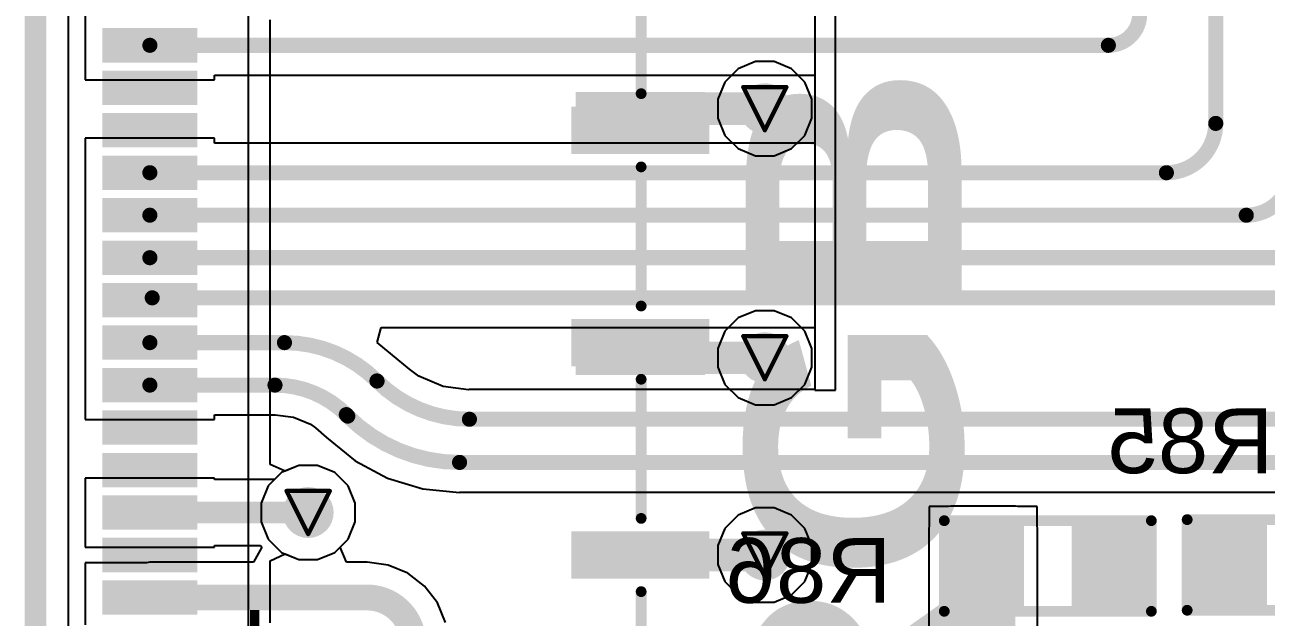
# Model space of a CAD drawing. Header units: inches. Extents: x 0 to 211, y 0 to 201.
# Drawn here: x -0.005 to 0.57, y 2.028 to 2.303 of the extents above; entities that cross this region are included whole.
import ezdxf

# ---------------------------------------------------------------- set-up
doc = ezdxf.new("R2010")
doc.units = ezdxf.units.IN
doc.header["$MEASUREMENT"] = 0
for name, color, linetype in [('Board Outline', 216, 'Continuous'), ('Bottom Layer', 5, 'Continuous'), ('Bottom Overlay', 54, 'Continuous'), ('Bottom Paste', 16, 'Continuous'), ('Bottom Solder', 6, 'Continuous'), ('Drill Drawing', 1, 'Continuous'), ('Layer 1', 16, 'Continuous'), ('Layer 2', 76, 'Continuous'), ('Top Layer', 1, 'Continuous'), ('Top Overlay', 2, 'Continuous'), ('Top Paste', 8, 'Continuous'), ('Top Solder', 216, 'Continuous'), ('Via Holes', 16, 'Continuous')]:
    doc.layers.add(name, color=color, linetype=linetype)
doc.styles.add('Arial', font='', dxfattribs={"height": 0.2})
doc.styles.add('Arial Black_Bold', font='', dxfattribs={"height": 0.2})
doc.styles.get('Arial').set_extended_font_data('Arial')
doc.styles.get('Arial Black_Bold').set_extended_font_data('Arial Black', bold=True)

# ---------------------------------------------------------------- blocks, each defined once
blk = doc.blocks.new('FH41_40S_0_5SH_05__32')
at = {"layer": 'Top Layer'}
for points in [[(-0.37017, 0.13368), (-0.35818, 0.13368), (-0.35818, 0.09368), (-0.37017, 0.09368)], [(-0.35048, 0.13368), (-0.33848, 0.13368), (-0.33848, 0.09368), (-0.35048, 0.09368)], [(-0.33081, 0.13368), (-0.31881, 0.13368), (-0.31881, 0.09368), (-0.33081, 0.09368)], [(-0.31113, 0.13368), (-0.29913, 0.13368), (-0.29913, 0.09368), (-0.31113, 0.09368)], [(-0.29143, 0.13368), (-0.27943, 0.13368), (-0.27943, 0.09368), (-0.29143, 0.09368)], [(-0.27175, 0.13368), (-0.25975, 0.13368), (-0.25975, 0.09368), (-0.27175, 0.09368)], [(-0.25206, 0.13368), (-0.24007, 0.13368), (-0.24007, 0.09368), (-0.25206, 0.09368)], [(-0.23237, 0.13368), (-0.22037, 0.13368), (-0.22037, 0.09368), (-0.23237, 0.09368)], [(-0.21269, 0.13368), (-0.20069, 0.13368), (-0.20069, 0.09368), (-0.21269, 0.09368)], [(-0.19301, 0.13368), (-0.181, 0.13368), (-0.181, 0.09368), (-0.19301, 0.09368)], [(-0.17332, 0.13368), (-0.16132, 0.13368), (-0.16132, 0.09368), (-0.17332, 0.09368)], [(-0.15363, 0.13368), (-0.14164, 0.13368), (-0.14164, 0.09368), (-0.15363, 0.09368)], [(-0.13395, 0.13368), (-0.12195, 0.13368), (-0.12195, 0.09368), (-0.13395, 0.09368)], [(-0.11427, 0.13368), (-0.10226, 0.13368), (-0.10226, 0.09368), (-0.11427, 0.09368)], [(-0.35348, -0.08368), (-0.33548, -0.08368), (-0.33548, -0.14368), (-0.35348, -0.14368)], [(-0.25506, -0.08368), (-0.23706, -0.08368), (-0.23706, -0.14368), (-0.25506, -0.14368)], [(-0.15663, -0.08368), (-0.13864, -0.08368), (-0.13864, -0.14368), (-0.15663, -0.14368)]]:
    blk.add_hatch(color=1, dxfattribs=at).paths.add_polyline_path(points)
at = {"layer": 'Top Paste'}
for points in [[(-0.37017, 0.13368), (-0.35818, 0.13368), (-0.35818, 0.09368), (-0.37017, 0.09368)], [(-0.35048, 0.13368), (-0.33848, 0.13368), (-0.33848, 0.09368), (-0.35048, 0.09368)], [(-0.33081, 0.13368), (-0.31881, 0.13368), (-0.31881, 0.09368), (-0.33081, 0.09368)], [(-0.31113, 0.13368), (-0.29913, 0.13368), (-0.29913, 0.09368), (-0.31113, 0.09368)], [(-0.29143, 0.13368), (-0.27943, 0.13368), (-0.27943, 0.09368), (-0.29143, 0.09368)], [(-0.27175, 0.13368), (-0.25975, 0.13368), (-0.25975, 0.09368), (-0.27175, 0.09368)], [(-0.25206, 0.13368), (-0.24007, 0.13368), (-0.24007, 0.09368), (-0.25206, 0.09368)], [(-0.23237, 0.13368), (-0.22037, 0.13368), (-0.22037, 0.09368), (-0.23237, 0.09368)], [(-0.21269, 0.13368), (-0.20069, 0.13368), (-0.20069, 0.09368), (-0.21269, 0.09368)], [(-0.19301, 0.13368), (-0.181, 0.13368), (-0.181, 0.09368), (-0.19301, 0.09368)], [(-0.17332, 0.13368), (-0.16132, 0.13368), (-0.16132, 0.09368), (-0.17332, 0.09368)], [(-0.15363, 0.13368), (-0.14164, 0.13368), (-0.14164, 0.09368), (-0.15363, 0.09368)], [(-0.13395, 0.13368), (-0.12195, 0.13368), (-0.12195, 0.09368), (-0.13395, 0.09368)], [(-0.11427, 0.13368), (-0.10226, 0.13368), (-0.10226, 0.09368), (-0.11427, 0.09368)], [(-0.35348, -0.08368), (-0.33548, -0.08368), (-0.33548, -0.14368), (-0.35348, -0.14368)], [(-0.25506, -0.08368), (-0.23706, -0.08368), (-0.23706, -0.14368), (-0.25506, -0.14368)], [(-0.15663, -0.08368), (-0.13864, -0.08368), (-0.13864, -0.14368), (-0.15663, -0.14368)]]:
    blk.add_hatch(color=8, dxfattribs=at).paths.add_polyline_path(points)
at = {"layer": 'Top Solder'}
for points in [[(-0.37214, 0.13565), (-0.35621, 0.13565), (-0.35621, 0.09171), (-0.37214, 0.09171)], [(-0.35245, 0.13565), (-0.33652, 0.13565), (-0.33652, 0.09171), (-0.35245, 0.09171)], [(-0.33277, 0.13565), (-0.31684, 0.13565), (-0.31684, 0.09171), (-0.33277, 0.09171)], [(-0.31309, 0.13565), (-0.29716, 0.13565), (-0.29716, 0.09171), (-0.31309, 0.09171)], [(-0.2934, 0.13565), (-0.27747, 0.13565), (-0.27747, 0.09171), (-0.2934, 0.09171)], [(-0.27371, 0.13565), (-0.25778, 0.13565), (-0.25778, 0.09171), (-0.27371, 0.09171)], [(-0.25403, 0.13565), (-0.2381, 0.13565), (-0.2381, 0.09171), (-0.25403, 0.09171)], [(-0.23434, 0.13565), (-0.21841, 0.13565), (-0.21841, 0.09171), (-0.23434, 0.09171)], [(-0.21466, 0.13565), (-0.19873, 0.13565), (-0.19873, 0.09171), (-0.21466, 0.09171)], [(-0.19497, 0.13565), (-0.17904, 0.13565), (-0.17904, 0.09171), (-0.19497, 0.09171)], [(-0.17529, 0.13565), (-0.15936, 0.13565), (-0.15936, 0.09171), (-0.17529, 0.09171)], [(-0.1556, 0.13565), (-0.13967, 0.13565), (-0.13967, 0.09171), (-0.1556, 0.09171)], [(-0.13592, 0.13565), (-0.11999, 0.13565), (-0.11999, 0.09171), (-0.13592, 0.09171)], [(-0.11623, 0.13565), (-0.1003, 0.13565), (-0.1003, 0.09171), (-0.11623, 0.09171)], [(-0.35545, -0.08171), (-0.33352, -0.08171), (-0.33352, -0.14565), (-0.35545, -0.14565)], [(-0.25703, -0.08171), (-0.2351, -0.08171), (-0.2351, -0.14565), (-0.25703, -0.14565)], [(-0.1586, -0.08171), (-0.13667, -0.08171), (-0.13667, -0.14565), (-0.1586, -0.14565)]]:
    blk.add_hatch(color=216, dxfattribs=at).paths.add_polyline_path(points)
at = {"layer": 'Top Overlay'}
for points in [[(-0.4161, -0.11403, 0.005, 0.005, 0), (-0.36146, -0.11403, 0.005, 0.005, 0)], [(-0.32752, -0.11403, 0.005, 0.005, 0), (-0.26303, -0.11403, 0.005, 0.005, 0)], [(-0.22909, -0.11403, 0.005, 0.005, 0), (-0.16461, -0.11403, 0.005, 0.005, 0)], [(-0.13067, -0.11403, 0.005, 0.005, 0), (-0.06618, -0.11403, 0.005, 0.005, 0)]]:
    blk.add_lwpolyline(points, format="xyseb", dxfattribs=at)
for points in [[(-0.36271, -0.11403, 0.0025, 0.0025, 1), (-0.36021, -0.11403, 0.0025, 0.0025, 1)], [(-0.32877, -0.11403, 0.0025, 0.0025, 1), (-0.32627, -0.11403, 0.0025, 0.0025, 1)], [(-0.26428, -0.11403, 0.0025, 0.0025, 1), (-0.26178, -0.11403, 0.0025, 0.0025, 1)], [(-0.23034, -0.11403, 0.0025, 0.0025, 1), (-0.22784, -0.11403, 0.0025, 0.0025, 1)], [(-0.16586, -0.11403, 0.0025, 0.0025, 1), (-0.16336, -0.11403, 0.0025, 0.0025, 1)], [(-0.13192, -0.11403, 0.0025, 0.0025, 1), (-0.12942, -0.11403, 0.0025, 0.0025, 1)]]:
    blk.add_lwpolyline(points, format="xyseb", close=True, dxfattribs=at)
at = {"layer": 'Top Overlay', "style": 'Arial'}
blk.add_text('1', height=0.03937, dxfattribs=at).set_placement((-0.39785, 0.063))
blk = doc.blocks.new('R___0603_B_109')
at = {"layer": 'Bottom Layer'}
for points in [[(-0.045, -0.0175), (-0.045, 0.0175), (-0.015, 0.0175), (-0.015, -0.0175)], [(0.015, -0.0175), (0.015, 0.0175), (0.045, 0.0175), (0.045, -0.0175)]]:
    blk.add_hatch(color=5, dxfattribs=at).paths.add_polyline_path(points)
at = {"layer": 'Bottom Paste'}
for points in [[(-0.045, -0.0175), (-0.045, 0.0175), (-0.015, 0.0175), (-0.015, -0.0175)], [(0.015, -0.0175), (0.015, 0.0175), (0.045, 0.0175), (0.045, -0.0175)]]:
    blk.add_hatch(color=16, dxfattribs=at).paths.add_polyline_path(points)
at = {"layer": 'Bottom Solder'}
for points in [[(-0.049, -0.0215), (-0.049, 0.0215), (-0.011, 0.0215), (-0.011, -0.0215)], [(0.011, -0.0215), (0.011, 0.0215), (0.049, 0.0215), (0.049, -0.0215)]]:
    blk.add_hatch(color=6, dxfattribs=at).paths.add_polyline_path(points)
at = {"layer": 'Bottom Overlay'}
for points in [[(0.048, 0.021, 0.005, 0.005, 0), (-0.048, 0.021, 0.005, 0.005, 0)], [(-0.048, 0.021, 0.005, 0.005, 0), (-0.048, -0.021, 0.005, 0.005, 0)], [(0.048, 0.021, 0.005, 0.005, 0), (0.048, -0.021, 0.005, 0.005, 0)], [(0.048, -0.021, 0.005, 0.005, 0), (-0.048, -0.021, 0.005, 0.005, 0)]]:
    blk.add_lwpolyline(points, format="xyseb", dxfattribs=at)
for points in [[(-0.04925, 0.021, 0.0025, 0.0025, 1), (-0.04675, 0.021, 0.0025, 0.0025, 1)], [(-0.04925, 0.021, 0.0025, 0.0025, 1), (-0.04675, 0.021, 0.0025, 0.0025, 1)], [(0.04675, 0.021, 0.0025, 0.0025, 1), (0.04925, 0.021, 0.0025, 0.0025, 1)], [(0.04675, 0.021, 0.0025, 0.0025, 1), (0.04925, 0.021, 0.0025, 0.0025, 1)], [(-0.04925, -0.021, 0.0025, 0.0025, 1), (-0.04675, -0.021, 0.0025, 0.0025, 1)], [(-0.04925, -0.021, 0.0025, 0.0025, 1), (-0.04675, -0.021, 0.0025, 0.0025, 1)], [(0.04675, -0.021, 0.0025, 0.0025, 1), (0.04925, -0.021, 0.0025, 0.0025, 1)], [(0.04675, -0.021, 0.0025, 0.0025, 1), (0.04925, -0.021, 0.0025, 0.0025, 1)]]:
    blk.add_lwpolyline(points, format="xyseb", close=True, dxfattribs=at)
blk = doc.blocks.new('R___0603_B_110')
at = {"layer": 'Bottom Layer'}
for points in [[(-0.045, -0.0175), (-0.045, 0.0175), (-0.015, 0.0175), (-0.015, -0.0175)], [(0.015, -0.0175), (0.015, 0.0175), (0.045, 0.0175), (0.045, -0.0175)]]:
    blk.add_hatch(color=5, dxfattribs=at).paths.add_polyline_path(points)
at = {"layer": 'Bottom Paste'}
for points in [[(-0.045, -0.0175), (-0.045, 0.0175), (-0.015, 0.0175), (-0.015, -0.0175)], [(0.015, -0.0175), (0.015, 0.0175), (0.045, 0.0175), (0.045, -0.0175)]]:
    blk.add_hatch(color=16, dxfattribs=at).paths.add_polyline_path(points)
at = {"layer": 'Bottom Solder'}
for points in [[(-0.049, -0.0215), (-0.049, 0.0215), (-0.011, 0.0215), (-0.011, -0.0215)], [(0.011, -0.0215), (0.011, 0.0215), (0.049, 0.0215), (0.049, -0.0215)]]:
    blk.add_hatch(color=6, dxfattribs=at).paths.add_polyline_path(points)
at = {"layer": 'Bottom Overlay'}
for points in [[(-0.048, -0.021, 0.005, 0.005, 0), (-0.048, 0.021, 0.005, 0.005, 0)], [(-0.048, 0.021, 0.005, 0.005, 0), (0.048, 0.021, 0.005, 0.005, 0)], [(0.048, -0.021, 0.005, 0.005, 0), (0.048, 0.021, 0.005, 0.005, 0)], [(-0.048, -0.021, 0.005, 0.005, 0), (0.048, -0.021, 0.005, 0.005, 0)]]:
    blk.add_lwpolyline(points, format="xyseb", dxfattribs=at)
for points in [[(-0.04925, 0.021, 0.0025, 0.0025, 1), (-0.04675, 0.021, 0.0025, 0.0025, 1)], [(-0.04925, 0.021, 0.0025, 0.0025, 1), (-0.04675, 0.021, 0.0025, 0.0025, 1)], [(0.04675, 0.021, 0.0025, 0.0025, 1), (0.04925, 0.021, 0.0025, 0.0025, 1)], [(0.04675, 0.021, 0.0025, 0.0025, 1), (0.04925, 0.021, 0.0025, 0.0025, 1)], [(-0.04925, -0.021, 0.0025, 0.0025, 1), (-0.04675, -0.021, 0.0025, 0.0025, 1)], [(-0.04925, -0.021, 0.0025, 0.0025, 1), (-0.04675, -0.021, 0.0025, 0.0025, 1)], [(0.04675, -0.021, 0.0025, 0.0025, 1), (0.04925, -0.021, 0.0025, 0.0025, 1)], [(0.04675, -0.021, 0.0025, 0.0025, 1), (0.04925, -0.021, 0.0025, 0.0025, 1)]]:
    blk.add_lwpolyline(points, format="xyseb", close=True, dxfattribs=at)

msp = doc.modelspace()

# ---------------------------------------------------------------- hatches: boundary and pattern name
at = {"layer": 'Bottom Layer'}
h = msp.add_hatch(color=5, dxfattribs=at)
edge = h.paths.add_edge_path()
edge.add_arc((0.33799, 2.26394), 0.01181, 0, 360)
h = msp.add_hatch(color=5, dxfattribs=at)
edge = h.paths.add_edge_path()
edge.add_arc((0.33799, 2.14851), 0.01181, 0, 360)
h = msp.add_hatch(color=5, dxfattribs=at)
edge = h.paths.add_edge_path()
edge.add_arc((0.12633, 2.07677), 0.01181, 0, 360)
h = msp.add_hatch(color=5, dxfattribs=at)
edge = h.paths.add_edge_path()
edge.add_arc((0.33799, 2.05709), 0.01181, 0, 360)
msp.add_hatch(color=5, dxfattribs=at).paths.add_polyline_path([(0.45414, 1.97875), (0.45414, 2.06949), (0.42414, 2.06949), (0.42414, 1.97875)])
at = {"layer": 'Layer 1'}
h = msp.add_hatch(color=16, dxfattribs=at)
edge = h.paths.add_edge_path()
edge.add_arc((0.33799, 2.26394), 0.01181, 0, 360)
h = msp.add_hatch(color=16, dxfattribs=at)
edge = h.paths.add_edge_path()
edge.add_arc((0.33799, 2.14851), 0.01181, 0, 360)
h = msp.add_hatch(color=16, dxfattribs=at)
edge = h.paths.add_edge_path()
edge.add_arc((0.12633, 2.07677), 0.01181, 0, 360)
h = msp.add_hatch(color=16, dxfattribs=at)
edge = h.paths.add_edge_path()
edge.add_arc((0.33799, 2.05709), 0.01181, 0, 360)
at = {"layer": 'Layer 2'}
h = msp.add_hatch(color=76, dxfattribs=at)
edge = h.paths.add_edge_path()
edge.add_arc((0.33799, 2.26394), 0.01181, 0, 360)
h = msp.add_hatch(color=76, dxfattribs=at)
edge = h.paths.add_edge_path()
edge.add_arc((0.33799, 2.14851), 0.01181, 0, 360)
h = msp.add_hatch(color=76, dxfattribs=at)
edge = h.paths.add_edge_path()
edge.add_arc((0.12633, 2.07677), 0.01181, 0, 360)
h = msp.add_hatch(color=76, dxfattribs=at)
edge = h.paths.add_edge_path()
edge.add_arc((0.33799, 2.05709), 0.01181, 0, 360)
at = {"layer": 'Top Layer'}
h = msp.add_hatch(color=1, dxfattribs=at)
edge = h.paths.add_edge_path()
edge.add_arc((0.33799, 2.26394), 0.01181, 0, 360)
for points in [[(0.25031, 2.24494), (0.31031, 2.24494), (0.31031, 2.2716), (0.25031, 2.2716)], [(0.25031, 2.1405), (0.31031, 2.1405), (0.31031, 2.16451), (0.25031, 2.16451)]]:
    msp.add_hatch(color=1, dxfattribs=at).paths.add_polyline_path(points)
h = msp.add_hatch(color=1, dxfattribs=at)
edge = h.paths.add_edge_path()
edge.add_arc((0.33799, 2.14851), 0.01181, 0, 360)
h = msp.add_hatch(color=1, dxfattribs=at)
edge = h.paths.add_edge_path()
edge.add_arc((0.12633, 2.07677), 0.01181, 0, 360)
h = msp.add_hatch(color=1, dxfattribs=at)
edge = h.paths.add_edge_path()
edge.add_arc((0.33799, 2.05709), 0.01181, 0, 360)
at = {"layer": 'Via Holes'}
h = msp.add_hatch(color=7, dxfattribs=at)
edge = h.paths.add_edge_path()
edge.add_arc((0.33799, 2.26394), 0.00591, 0, 360)
h = msp.add_hatch(color=7, dxfattribs=at)
edge = h.paths.add_edge_path()
edge.add_arc((0.33799, 2.14851), 0.00591, 0, 360)
h = msp.add_hatch(color=7, dxfattribs=at)
edge = h.paths.add_edge_path()
edge.add_arc((0.12633, 2.07677), 0.00591, 0, 360)
h = msp.add_hatch(color=7, dxfattribs=at)
edge = h.paths.add_edge_path()
edge.add_arc((0.33799, 2.05709), 0.00591, 0, 360)

# ---------------------------------------------------------------- linework, layer by layer
at = {"layer": 'Board Outline'}
msp.add_lwpolyline([(0, 0, 0.01, 0.01, 0), (0, 4.72441, 0.01, 0.01, 0)], format="xyseb", dxfattribs=at)
at = {"layer": 'Bottom Layer'}
for p, q in [((0.01529, 1.712), (0.01529, 2.92)), ((0.09846, 2.31786), (0.09846, 1.86154)), ((0.10865, 2.09908), (0.10865, 2.30508)), ((0.11565, 2.09595), (0.10865, 2.09908)), ((0.122, 2.09858), (0.11565, 2.09595)), ((0.13067, 2.09858), (0.122, 2.09858)), ((0.13869, 2.09526), (0.13067, 2.09858)), ((0.14483, 2.08912), (0.13869, 2.09526)), ((0.14815, 2.08111), (0.14483, 2.08912)), ((0.14815, 2.07243), (0.14815, 2.08111)), ((0.42316, 2.07949), (0.41414, 2.07949)), ((0.41414, 2.07949), (0.41414, 2.07048)), ((0.42414, 2.07969), (0.42316, 2.07949)), ((0.45414, 2.07969), (0.42414, 2.07969)), ((0.45513, 2.07949), (0.45414, 2.07969)), ((0.46414, 2.07949), (0.45513, 2.07949)), ((0.46414, 2.07048), (0.46414, 2.07949)), ((0.14483, 2.06441), (0.14815, 2.07243)), ((0.41414, 2.07048), (0.41395, 2.06949)), ((0.41395, 2.06949), (0.41395, 2.02216)), ((0.46434, 2.06949), (0.46414, 2.07048)), ((0.46434, 1.97875), (0.46434, 2.06949)), ((0.13869, 2.05828), (0.14483, 2.06441)), ((0.10865, 2.05446), (0.11565, 2.05759)), ((0.10865, 2.02561), (0.10865, 2.05446)), ((0.11565, 2.05759), (0.122, 2.05496)), ((0.122, 2.05496), (0.13067, 2.05496)), ((0.13067, 2.05496), (0.13869, 2.05828))]:
    msp.add_line(p, q, dxfattribs=at)
msp.add_lwpolyline([(0.43914, 2.0098, 0.017, 0.017, 0), (0.43914, 2.02412, 0.017, 0.017, 0)], format="xyseb", dxfattribs=at)
msp.add_lwpolyline([(0.43489, 2.02412, 0.0085, 0.0085, 1), (0.44339, 2.02412, 0.0085, 0.0085, 1)], format="xyseb", close=True, dxfattribs=at)
at = {"layer": 'Drill Drawing'}
for points in [[(0.32799, 2.27394, 0.002, 0.002, 0), (0.34799, 2.27394, 0.002, 0.002, 0)], [(0.32799, 2.27394, 0.002, 0.002, 0), (0.33799, 2.25394, 0.002, 0.002, 0)], [(0.33799, 2.25394, 0.002, 0.002, 0), (0.34799, 2.27394, 0.002, 0.002, 0)], [(0.32799, 2.15851, 0.002, 0.002, 0), (0.34799, 2.15851, 0.002, 0.002, 0)], [(0.32799, 2.15851, 0.002, 0.002, 0), (0.33799, 2.13851, 0.002, 0.002, 0)], [(0.33799, 2.13851, 0.002, 0.002, 0), (0.34799, 2.15851, 0.002, 0.002, 0)], [(0.11633, 2.08677, 0.002, 0.002, 0), (0.13633, 2.08677, 0.002, 0.002, 0)], [(0.11633, 2.08677, 0.002, 0.002, 0), (0.12633, 2.06677, 0.002, 0.002, 0)], [(0.12633, 2.06677, 0.002, 0.002, 0), (0.13633, 2.08677, 0.002, 0.002, 0)], [(0.32799, 2.06709, 0.002, 0.002, 0), (0.34799, 2.06709, 0.002, 0.002, 0)], [(0.32799, 2.06709, 0.002, 0.002, 0), (0.33799, 2.04709, 0.002, 0.002, 0)], [(0.33799, 2.04709, 0.002, 0.002, 0), (0.34799, 2.06709, 0.002, 0.002, 0)]]:
    msp.add_lwpolyline(points, format="xyseb", dxfattribs=at)
for points in [[(0.32749, 2.27394, 0.001, 0.001, 1), (0.32849, 2.27394, 0.001, 0.001, 1)], [(0.32749, 2.27394, 0.001, 0.001, 1), (0.32849, 2.27394, 0.001, 0.001, 1)], [(0.34749, 2.27394, 0.001, 0.001, 1), (0.34849, 2.27394, 0.001, 0.001, 1)], [(0.34749, 2.27394, 0.001, 0.001, 1), (0.34849, 2.27394, 0.001, 0.001, 1)], [(0.33749, 2.25394, 0.001, 0.001, 1), (0.33849, 2.25394, 0.001, 0.001, 1)], [(0.33749, 2.25394, 0.001, 0.001, 1), (0.33849, 2.25394, 0.001, 0.001, 1)], [(0.32749, 2.15851, 0.001, 0.001, 1), (0.32849, 2.15851, 0.001, 0.001, 1)], [(0.32749, 2.15851, 0.001, 0.001, 1), (0.32849, 2.15851, 0.001, 0.001, 1)], [(0.34749, 2.15851, 0.001, 0.001, 1), (0.34849, 2.15851, 0.001, 0.001, 1)], [(0.34749, 2.15851, 0.001, 0.001, 1), (0.34849, 2.15851, 0.001, 0.001, 1)], [(0.33749, 2.13851, 0.001, 0.001, 1), (0.33849, 2.13851, 0.001, 0.001, 1)], [(0.33749, 2.13851, 0.001, 0.001, 1), (0.33849, 2.13851, 0.001, 0.001, 1)], [(0.11583, 2.08677, 0.001, 0.001, 1), (0.11683, 2.08677, 0.001, 0.001, 1)], [(0.11583, 2.08677, 0.001, 0.001, 1), (0.11683, 2.08677, 0.001, 0.001, 1)], [(0.13583, 2.08677, 0.001, 0.001, 1), (0.13683, 2.08677, 0.001, 0.001, 1)], [(0.13583, 2.08677, 0.001, 0.001, 1), (0.13683, 2.08677, 0.001, 0.001, 1)], [(0.12583, 2.06677, 0.001, 0.001, 1), (0.12683, 2.06677, 0.001, 0.001, 1)], [(0.12583, 2.06677, 0.001, 0.001, 1), (0.12683, 2.06677, 0.001, 0.001, 1)], [(0.32749, 2.06709, 0.001, 0.001, 1), (0.32849, 2.06709, 0.001, 0.001, 1)], [(0.32749, 2.06709, 0.001, 0.001, 1), (0.32849, 2.06709, 0.001, 0.001, 1)], [(0.34749, 2.06709, 0.001, 0.001, 1), (0.34849, 2.06709, 0.001, 0.001, 1)], [(0.34749, 2.06709, 0.001, 0.001, 1), (0.34849, 2.06709, 0.001, 0.001, 1)], [(0.33749, 2.04709, 0.001, 0.001, 1), (0.33849, 2.04709, 0.001, 0.001, 1)], [(0.33749, 2.04709, 0.001, 0.001, 1), (0.33849, 2.04709, 0.001, 0.001, 1)]]:
    msp.add_lwpolyline(points, format="xyseb", close=True, dxfattribs=at)
at = {"layer": 'Layer 1'}
for p, q in [((0.01529, 0.16319), (0.01529, 4.56122)), ((0.11398, 2.09526), (0.10784, 2.08912)), ((0.122, 2.09858), (0.11398, 2.09526)), ((0.13067, 2.09858), (0.122, 2.09858)), ((0.13869, 2.09526), (0.13067, 2.09858)), ((0.14483, 2.08912), (0.13869, 2.09526)), ((0.10784, 2.08912), (0.10452, 2.08111)), ((0.14815, 2.08111), (0.14483, 2.08912)), ((0.10452, 2.08111), (0.10452, 2.07243)), ((0.14815, 2.07243), (0.14815, 2.08111)), ((0.10452, 2.07243), (0.10784, 2.06441)), ((0.14483, 2.06441), (0.14815, 2.07243)), ((0.10784, 2.06441), (0.11398, 2.05828)), ((0.13869, 2.05828), (0.14483, 2.06441)), ((0.11398, 2.05828), (0.122, 2.05496)), ((0.122, 2.05496), (0.13067, 2.05496)), ((0.13067, 2.05496), (0.13869, 2.05828))]:
    msp.add_line(p, q, dxfattribs=at)
at = {"layer": 'Layer 2'}
for p, q in [((0.01529, 0.16319), (0.01529, 3.62563)), ((0.33366, 2.28575), (0.32564, 2.28243)), ((0.34233, 2.28575), (0.33366, 2.28575)), ((0.35035, 2.28243), (0.34233, 2.28575)), ((0.32564, 2.28243), (0.3195, 2.27629)), ((0.35648, 2.27629), (0.35035, 2.28243)), ((0.3195, 2.27629), (0.31618, 2.26828)), ((0.35981, 2.26828), (0.35648, 2.27629)), ((0.31618, 2.26828), (0.31618, 2.2596)), ((0.35981, 2.2596), (0.35981, 2.26828)), ((0.31618, 2.2596), (0.3195, 2.25158)), ((0.35648, 2.25158), (0.35981, 2.2596)), ((0.3195, 2.25158), (0.32564, 2.24545)), ((0.35035, 2.24545), (0.35648, 2.25158)), ((0.32564, 2.24545), (0.33366, 2.24213)), ((0.34233, 2.24213), (0.35035, 2.24545)), ((0.33366, 2.24213), (0.34233, 2.24213)), ((0.33366, 2.17032), (0.32564, 2.167)), ((0.34233, 2.17032), (0.33366, 2.17032)), ((0.35035, 2.167), (0.34233, 2.17032)), ((0.32564, 2.167), (0.3195, 2.16086)), ((0.35648, 2.16086), (0.35035, 2.167)), ((0.3195, 2.16086), (0.31618, 2.15285)), ((0.35981, 2.15285), (0.35648, 2.16086)), ((0.31618, 2.15285), (0.31618, 2.14417)), ((0.35981, 2.14417), (0.35981, 2.15285)), ((0.31618, 2.14417), (0.3195, 2.13615)), ((0.35648, 2.13615), (0.35981, 2.14417)), ((0.3195, 2.13615), (0.32564, 2.13002)), ((0.35035, 2.13002), (0.35648, 2.13615)), ((0.32564, 2.13002), (0.33366, 2.1267)), ((0.34233, 2.1267), (0.35035, 2.13002)), ((0.33366, 2.1267), (0.34233, 2.1267)), ((0.33366, 2.0789), (0.32564, 2.07558)), ((0.34233, 2.0789), (0.33366, 2.0789)), ((0.35035, 2.07558), (0.34233, 2.0789)), ((0.32564, 2.07558), (0.3195, 2.06944)), ((0.35648, 2.06944), (0.35035, 2.07558)), ((0.3195, 2.06944), (0.31618, 2.06143)), ((0.35981, 2.06143), (0.35648, 2.06944)), ((0.31618, 2.06143), (0.31618, 2.05275)), ((0.35981, 2.05275), (0.35981, 2.06143)), ((0.31618, 2.05275), (0.3195, 2.04473)), ((0.35648, 2.04473), (0.35981, 2.05275)), ((0.3195, 2.04473), (0.32564, 2.0386)), ((0.35035, 2.0386), (0.35648, 2.04473)), ((0.32564, 2.0386), (0.33366, 2.03528)), ((0.34233, 2.03528), (0.35035, 2.0386)), ((0.33366, 2.03528), (0.34233, 2.03528))]:
    msp.add_line(p, q, dxfattribs=at)
at = {"layer": 'Top Layer'}
for p, q in [((0.01529, 0.16319), (0.01529, 3.57029)), ((0.36123, 2.66732), (0.36123, 2.13351)), ((0.37076, 2.13351), (0.37076, 2.66732)), ((0.02295, 2.31668), (0.02295, 2.27731)), ((0.08295, 2.27731), (0.08295, 2.27954)), ((0.08295, 2.27954), (0.36123, 2.27954)), ((0.36123, 2.27954), (0.36123, 2.24801)), ((0.02295, 2.27731), (0.08295, 2.27731)), ((0.08295, 2.25025), (0.02295, 2.25025)), ((0.02295, 2.25025), (0.02295, 2.21825)), ((0.08295, 2.24801), (0.08295, 2.25025)), ((0.36123, 2.24801), (0.08295, 2.24801)), ((0.02295, 2.21825), (0.02295, 2.19857)), ((0.02295, 2.19857), (0.02295, 2.1592)), ((0.02295, 2.1592), (0.02295, 2.11983)), ((0.1583, 2.15552), (0.16019, 2.16252)), ((0.16019, 2.16252), (0.36123, 2.16252)), ((0.36123, 2.16252), (0.36123, 2.13376)), ((0.16801, 2.14755), (0.1583, 2.15552)), ((0.17322, 2.14323), (0.16801, 2.14755)), ((0.16801, 2.14755), (0.16801, 2.14755)), ((0.17757, 2.1399), (0.17322, 2.14323)), ((0.1889, 2.1352), (0.17757, 2.1399)), ((0.20057, 2.13366), (0.1889, 2.1352)), ((0.20107, 2.13376), (0.20057, 2.13366)), ((0.36123, 2.13376), (0.20107, 2.13376)), ((0.36123, 2.13351), (0.37076, 2.13351)), ((0.02295, 2.11983), (0.08295, 2.11983)), ((0.08295, 2.11983), (0.08295, 2.12206)), ((0.08295, 2.12206), (0.11095, 2.12206)), ((0.11095, 2.12206), (0.11109, 2.12209)), ((0.11109, 2.12209), (0.1195, 2.12099)), ((0.1195, 2.12099), (0.12746, 2.11769)), ((0.12746, 2.11769), (0.12965, 2.11601)), ((0.12965, 2.11601), (0.13483, 2.11162)), ((0.13483, 2.11162), (0.13483, 2.11162)), ((0.13483, 2.11162), (0.14805, 2.10078)), ((0.14805, 2.10078), (0.16312, 2.09272)), ((0.11398, 2.09526), (0.11078, 2.09206)), ((0.122, 2.09858), (0.11398, 2.09526)), ((0.13067, 2.09858), (0.122, 2.09858)), ((0.13869, 2.09526), (0.13067, 2.09858)), ((0.14483, 2.08912), (0.13869, 2.09526)), ((0.08295, 2.09277), (0.02295, 2.09277)), ((0.02295, 2.09277), (0.02295, 2.06077)), ((0.08295, 2.09206), (0.08295, 2.09277)), ((0.11078, 2.09206), (0.08295, 2.09206)), ((0.14815, 2.08111), (0.14483, 2.08912)), ((0.16312, 2.09272), (0.17948, 2.08776)), ((0.17948, 2.08776), (0.19649, 2.08608)), ((0.19649, 2.08608), (0.19649, 2.08624)), ((0.19649, 2.08624), (0.7032, 2.08624)), ((0.14815, 2.07243), (0.14815, 2.08111)), ((0.14483, 2.06441), (0.14815, 2.07243)), ((0.02295, 2.06077), (0.08295, 2.06077)), ((0.08295, 2.06077), (0.08295, 2.06147)), ((0.08295, 2.06147), (0.10428, 2.06147)), ((0.10479, 2.06071), (0.10105, 2.05371)), ((0.10428, 2.06147), (0.10479, 2.06071)), ((0.14112, 2.06071), (0.14483, 2.06441)), ((0.14402, 2.05371), (0.14112, 2.06071)), ((0.05138, 2.0534), (0.02295, 2.0534)), ((0.02295, 2.0534), (0.02295, 2.0247)), ((0.05295, 2.05371), (0.05138, 2.0534)), ((0.10105, 2.05371), (0.05295, 2.05371)), ((0.1536, 2.05371), (0.14402, 2.05371)), ((0.16336, 2.05244), (0.1536, 2.05372)), ((0.1536, 2.05372), (0.1536, 2.05371)), ((0.17246, 2.04867), (0.16336, 2.05244)), ((0.18027, 2.04267), (0.17246, 2.04867)), ((0.18627, 2.03486), (0.18027, 2.04267)), ((0.19004, 2.02576), (0.18627, 2.03486))]:
    msp.add_line(p, q, dxfattribs=at)
for points in [[(0.54698, 2.25711, 0.007, 0.007, 0), (0.54698, 2.45078, 0.007, 0.007, 0)], [(0.51173, 2.30783, 0.007, 0.007, -0.414214), (0.49721, 2.29331, 0.007, 0.007, 0)], [(0.05295, 2.29331, 0.007, 0.007, 0), (0.49721, 2.29331, 0.007, 0.007, 0)], [(0.28031, 2.26394, 0.015, 0.015, 0), (0.33799, 2.26394, 0.015, 0.015, 0)], [(0.54698, 2.25711, 0.007, 0.007, -0.414214), (0.52411, 2.23425, 0.007, 0.007, 0)], [(0.58222, 2.23567, 0.007, 0.007, -0.414214), (0.56112, 2.21457, 0.007, 0.007, 0)], [(0.05295, 2.23425, 0.007, 0.007, 0), (0.52411, 2.23425, 0.007, 0.007, 0)], [(0.05295, 2.21457, 0.007, 0.007, 0), (0.56112, 2.21457, 0.007, 0.007, 0)], [(0.05295, 2.19488, 0.007, 0.007, 0), (0.59844, 2.19488, 0.007, 0.007, 0)], [(0.05404, 2.17629, 0.007, 0.007, 0), (0.63107, 2.17629, 0.007, 0.007, 0)], [(0.05295, 2.15551, 0.007, 0.007, 0), (0.11535, 2.15551, 0.007, 0.007, 0)], [(0.11535, 2.15551, 0.007, 0.007, -0.198912), (0.15821, 2.13775, 0.007, 0.007, 0)], [(0.28031, 2.14851, 0.015, 0.015, 0), (0.33799, 2.14851, 0.015, 0.015, 0)], [(0.15825, 2.13772, 0.007, 0.007, -0.000202), (0.15821, 2.13775, 0.007, 0.007, 0)], [(0.20107, 2.12, 0.007, 0.007, -0.198703), (0.15825, 2.13772, 0.007, 0.007, 0)], [(0.05295, 2.13583, 0.007, 0.007, 0), (0.11095, 2.13583, 0.007, 0.007, 0)], [(0.11095, 2.13583, 0.007, 0.007, -0.198912), (0.144, 2.12214, 0.007, 0.007, 0)], [(0.144, 2.12214, 0.007, 0.007, 0), (0.14467, 2.12146, 0.007, 0.007, 0)], [(0.19649, 2.1, 0.007, 0.007, -0.198912), (0.14467, 2.12146, 0.007, 0.007, 0)], [(0.20107, 2.12, 0.007, 0.007, 0), (0.6682, 2.12, 0.007, 0.007, 0)], [(0.19649, 2.1, 0.007, 0.007, 0), (0.7032, 2.1, 0.007, 0.007, 0)], [(0.05295, 2.07677, 0.01, 0.01, 0), (0.12633, 2.07677, 0.01, 0.01, 0)], [(0.28031, 2.05709, 0.015, 0.015, 0), (0.33799, 2.05709, 0.015, 0.015, 0)], [(0.05295, 2.0374, 0.012, 0.012, 0), (0.1536, 2.0374, 0.012, 0.012, 0)], [(0.1536, 2.0374, 0.012, 0.012, -0.414214), (0.175, 2.016, 0.012, 0.012, 0)]]:
    msp.add_lwpolyline(points, format="xyseb", dxfattribs=at)
for points in [[(0.0512, 2.29331, 0.0035, 0.0035, 1), (0.0547, 2.29331, 0.0035, 0.0035, 1)], [(0.49546, 2.29331, 0.0035, 0.0035, 1), (0.49896, 2.29331, 0.0035, 0.0035, 1)], [(0.49546, 2.29331, 0.0035, 0.0035, 1), (0.49896, 2.29331, 0.0035, 0.0035, 1)], [(0.27656, 2.26394, 0.0075, 0.0075, 1), (0.28406, 2.26394, 0.0075, 0.0075, 1)], [(0.33424, 2.26394, 0.0075, 0.0075, 1), (0.34174, 2.26394, 0.0075, 0.0075, 1)], [(0.54523, 2.25711, 0.0035, 0.0035, 1), (0.54873, 2.25711, 0.0035, 0.0035, 1)], [(0.54523, 2.25711, 0.0035, 0.0035, 1), (0.54873, 2.25711, 0.0035, 0.0035, 1)], [(0.0512, 2.23425, 0.0035, 0.0035, 1), (0.0547, 2.23425, 0.0035, 0.0035, 1)], [(0.52236, 2.23425, 0.0035, 0.0035, 1), (0.52586, 2.23425, 0.0035, 0.0035, 1)], [(0.52236, 2.23425, 0.0035, 0.0035, 1), (0.52586, 2.23425, 0.0035, 0.0035, 1)], [(0.0512, 2.21457, 0.0035, 0.0035, 1), (0.0547, 2.21457, 0.0035, 0.0035, 1)], [(0.55937, 2.21457, 0.0035, 0.0035, 1), (0.56287, 2.21457, 0.0035, 0.0035, 1)], [(0.55937, 2.21457, 0.0035, 0.0035, 1), (0.56287, 2.21457, 0.0035, 0.0035, 1)], [(0.0512, 2.19488, 0.0035, 0.0035, 1), (0.0547, 2.19488, 0.0035, 0.0035, 1)], [(0.05229, 2.17629, 0.0035, 0.0035, 1), (0.05579, 2.17629, 0.0035, 0.0035, 1)], [(0.0512, 2.15551, 0.0035, 0.0035, 1), (0.0547, 2.15551, 0.0035, 0.0035, 1)], [(0.1136, 2.15551, 0.0035, 0.0035, 1), (0.1171, 2.15551, 0.0035, 0.0035, 1)], [(0.1136, 2.15551, 0.0035, 0.0035, 1), (0.1171, 2.15551, 0.0035, 0.0035, 1)], [(0.27656, 2.14851, 0.0075, 0.0075, 1), (0.28406, 2.14851, 0.0075, 0.0075, 1)], [(0.33424, 2.14851, 0.0075, 0.0075, 1), (0.34174, 2.14851, 0.0075, 0.0075, 1)], [(0.15646, 2.13775, 0.0035, 0.0035, 1), (0.15996, 2.13775, 0.0035, 0.0035, 1)], [(0.15646, 2.13775, 0.0035, 0.0035, 1), (0.15996, 2.13775, 0.0035, 0.0035, 1)], [(0.1565, 2.13772, 0.0035, 0.0035, 1), (0.16, 2.13772, 0.0035, 0.0035, 1)], [(0.1565, 2.13772, 0.0035, 0.0035, 1), (0.16, 2.13772, 0.0035, 0.0035, 1)], [(0.0512, 2.13583, 0.0035, 0.0035, 1), (0.0547, 2.13583, 0.0035, 0.0035, 1)], [(0.1092, 2.13583, 0.0035, 0.0035, 1), (0.1127, 2.13583, 0.0035, 0.0035, 1)], [(0.1092, 2.13583, 0.0035, 0.0035, 1), (0.1127, 2.13583, 0.0035, 0.0035, 1)], [(0.14225, 2.12214, 0.0035, 0.0035, 1), (0.14575, 2.12214, 0.0035, 0.0035, 1)], [(0.14225, 2.12214, 0.0035, 0.0035, 1), (0.14575, 2.12214, 0.0035, 0.0035, 1)], [(0.14292, 2.12146, 0.0035, 0.0035, 1), (0.14642, 2.12146, 0.0035, 0.0035, 1)], [(0.14292, 2.12146, 0.0035, 0.0035, 1), (0.14642, 2.12146, 0.0035, 0.0035, 1)], [(0.19932, 2.12, 0.0035, 0.0035, 1), (0.20282, 2.12, 0.0035, 0.0035, 1)], [(0.19932, 2.12, 0.0035, 0.0035, 1), (0.20282, 2.12, 0.0035, 0.0035, 1)], [(0.19474, 2.1, 0.0035, 0.0035, 1), (0.19824, 2.1, 0.0035, 0.0035, 1)], [(0.19474, 2.1, 0.0035, 0.0035, 1), (0.19824, 2.1, 0.0035, 0.0035, 1)], [(0.05045, 2.07677, 0.005, 0.005, 1), (0.05545, 2.07677, 0.005, 0.005, 1)], [(0.12383, 2.07677, 0.005, 0.005, 1), (0.12883, 2.07677, 0.005, 0.005, 1)], [(0.27656, 2.05709, 0.0075, 0.0075, 1), (0.28406, 2.05709, 0.0075, 0.0075, 1)], [(0.33424, 2.05709, 0.0075, 0.0075, 1), (0.34174, 2.05709, 0.0075, 0.0075, 1)], [(0.04995, 2.0374, 0.006, 0.006, 1), (0.05595, 2.0374, 0.006, 0.006, 1)], [(0.1506, 2.0374, 0.006, 0.006, 1), (0.1566, 2.0374, 0.006, 0.006, 1)], [(0.1506, 2.0374, 0.006, 0.006, 1), (0.1566, 2.0374, 0.006, 0.006, 1)]]:
    msp.add_lwpolyline(points, format="xyseb", close=True, dxfattribs=at)

# ---------------------------------------------------------------- block references
for name, p, rotation in [('FH41_40S_0_5SH_05__32', (0.16663, 2.40157), 90), ('R___0603_B_109', (0.46914, 2.05199), 180)]:
    msp.add_blockref(name, p, dxfattribs=dict(rotation=rotation))
msp.add_blockref('R___0603_B_110', (0.58174, 2.05248))

# ---------------------------------------------------------------- texts
at = {"layer": 'Bottom Overlay', "style": 'Arial', "text_generation_flag": 2}
for s, p in [('R85', (0.57373, 2.095)), ('R86', (0.39671, 2.03492))]:
    msp.add_text(s, height=0.03, dxfattribs=at).set_placement(p)
at = {"layer": 'Top Overlay', "style": 'Arial Black_Bold'}
msp.add_text('RGB LCD', height=0.1, rotation=90, dxfattribs=at).set_placement((0.42917, 1.92913))

doc.saveas('drawing.dxf')
